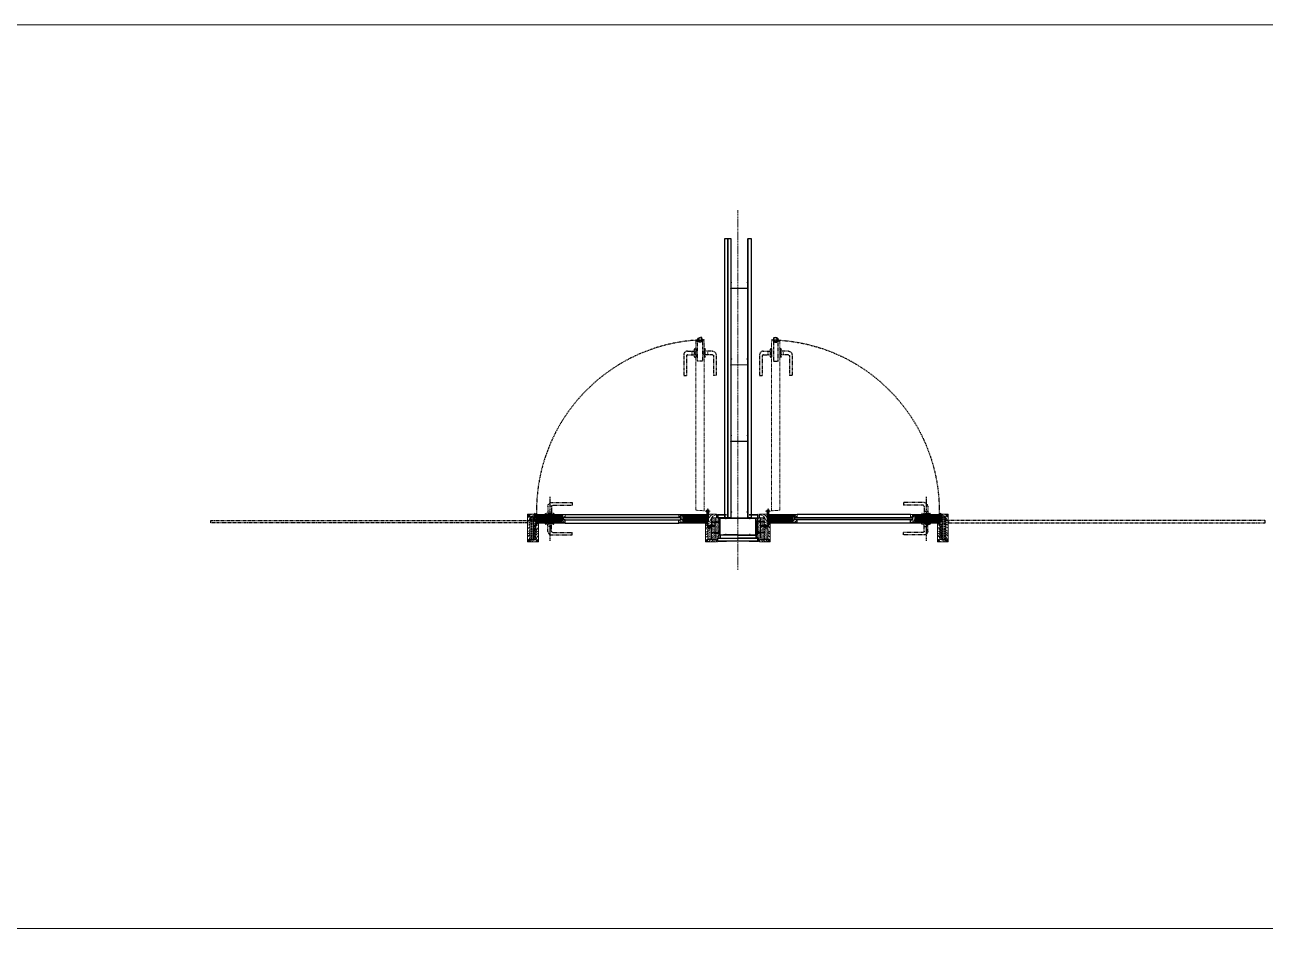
# Model space of a CAD drawing. Header units: inches. Extents: x -395 to 792, y -235 to 476.
# Drawn here: x -152.3 to 107.3, y 118.5 to 309.6 of the extents above; entities that cross this region are included whole.
import ezdxf

# ---------------------------------------------------------------- set-up
doc = ezdxf.new("R2010")
doc.units = ezdxf.units.IN
doc.header["$LTSCALE"] = 0.25
doc.header["$MEASUREMENT"] = 0
doc.set_wipeout_variables(frame=1)
for name, pattern in [('CENTER', [2, 1.25, -0.25, 0.25, -0.25]), ('HIDDEN', [0.375, 0.25, -0.125]), ('PHANTOM2', [1.25, 0.625, -0.125, 0.125, -0.125, 0.125, -0.125])]:
    doc.linetypes.add(name, pattern=pattern)
for name, color, linetype in [('Imp_Hdw', 9, 'Continuous'), ('IWC_02', 9, 'Continuous'), ('IWC_02_A', 8, 'Continuous'), ('IWC_04', 252, 'Continuous'), ('IWC_11', 150, 'PHANTOM2'), ('R-SWTS-DET1', 1, 'Continuous')]:
    doc.layers.add(name, color=color, linetype=linetype)
for name, color, linetype, lineweight in [('IWC_01', 4, 'Continuous', 15), ('IWC_03', 5, 'HIDDEN', 30), ('IWC_06', 1, 'Continuous', 15), ('IWC_07', 3, 'CENTER', 15), ('IWC_07_A', 62, 'CENTER', 5), ('IWC_08', 42, 'Continuous', 15), ('LYT-IWC_02', 9, 'Continuous', 9)]:
    doc.layers.add(name, color=color, linetype=linetype, lineweight=lineweight)
doc.layers.add('IWC_12', color=1, linetype='Continuous', lineweight=15, plot=False)
pattern_1 = [(63.435, (1.7933, 0.0867), (2, -1e-10), [0.46214, -1.77393]), (40.6013, (0.4776, 1.816), (2, 2e-09), [0.4158, -8.80374]), (40.6013, (1.4776, 3.816), (2, 2e-09), [0.4158, -8.80374]), (40.6013, (2.4776, 5.816), (2, -1e-09), [0.4158, -8.80374]), (63.435, (0.7786, -0.1928), (2, -1e-10), [0.4237, -1.81237]), (50.1944, (0.968, 0.1861), (2, 8e-11), [0.22405, -7.5862]), (50.1944, (1.968, 2.1861), (2, 8e-11), [0.22405, -7.5862]), (50.1944, (2.968, 4.1861), (2, 8e-11), [0.22405, -7.5862]), (21.8014, (1.1115, 0.35825), (2, -3e-09), [0.28687, -5.09829]), (33.69, (1.3779, 0.4648), (2, -1e-09), [0.25218, -3.35337]), (63.435, (1.5877, 0.6047), (2, -8e-10), [0.33553, -1.90054]), (45, (1.7377, 0.9048), (2, -1e-16), [0.27178, -5.38507]), (45, (2.7377, 2.9048), (2, -1e-16), [0.27178, -5.38507]), (21.8014, (1.9299, 1.097), (2, -3e-09), [0.21924, -5.16593]), (63.435, (0.1305, -0.239), (2, -8e-10), [0.71896, -1.51711]), (50.1944, (0.452, 0.404), (2, 8e-11), [0.45736, -7.3529]), (50.1944, (1.452, 2.404), (2, 8e-11), [0.45736, -7.3529]), (50.1944, (2.452, 4.404), (2, 8e-11), [0.45736, -7.3529]), (33.69, (0.7448, 0.7554), (2, -1e-09), [0.22406, -3.3815]), (15.9454, (0.9312, 0.87964), (2, -1e-07), [0.35625, -6.92386]), (33.69, (1.2738, 0.9775), (2, -1e-09), [0.4093, -3.19625]), (50.1944, (1.6143, 1.2045), (2, 8e-11), [0.51973, -7.2905]), (50.1944, (2.6143, 3.2045), (2, 8e-11), [0.51973, -7.2905]), (50.1944, (3.6143, 5.2045), (2, -3e-10), [0.51973, -7.2905]), (21.8014, (1.94704, 1.6038), (2, -3e-09), [0.57145, -4.81371]), (50.1944, (0, 0.5), (2, 8e-11), [0.5214, -7.28884]), (50.1944, (1, 2.5), (2, 8e-11), [0.5214, -7.28884]), (50.1944, (2, 4.5), (2, 8e-11), [0.5214, -7.28884]), (33.69, (0.3338, 0.9006), (2, -1e-09), [0.48381, -3.12174]), (26.565, (0.73635, 1.1689), (2, 1e-10), [0.7986, -8.14568]), (26.565, (1.73635, 3.1689), (2, 1e-10), [0.7986, -8.14568]), (40.6013, (1.4506, 1.5261), (2, 2e-09), [0.43193, -8.7876]), (40.6013, (2.4506, 3.5261), (2, 2e-09), [0.43193, -8.7876]), (40.6013, (3.4506, 5.5261), (2, 2e-09), [0.43193, -8.7876]), (33.69, (0.1335, 1.1784), (2, -1e-09), [0.27358, -3.33197]), (26.565, (0.3611, 1.3301), (2, 8e-10), [0.7158, -8.22846]), (26.565, (1.3611, 3.3301), (2, -8e-09), [0.7158, -8.22846]), (40.6013, (1.0013, 1.6503), (2, 2e-09), [0.17008, -9.04946]), (40.6013, (2.0013, 3.6503), (2, 2e-09), [0.17008, -9.04946]), (40.6013, (3.0013, 5.6503), (2, 2e-09), [0.17008, -9.04946])]
pattern_2 = [(153.435, (-0.0867, 1.7933), (1e-10, 2), [0.46214, -1.77393]), (130.6013, (-1.816, 0.4776), (-2e-09, 2), [0.4158, -8.80374]), (130.6013, (-3.816, 1.4776), (-2e-09, 2), [0.4158, -8.80374]), (130.6013, (-5.816, 2.4776), (1e-09, 2), [0.4158, -8.80374]), (153.435, (0.1928, 0.7786), (1e-10, 2), [0.4237, -1.81237]), (140.1944, (-0.1861, 0.968), (-8e-11, 2), [0.22405, -7.5862]), (140.1944, (-2.1861, 1.968), (-8e-11, 2), [0.22405, -7.5862]), (140.1944, (-4.1861, 2.968), (-8e-11, 2), [0.22405, -7.5862]), (111.8014, (-0.35825, 1.1115), (3e-09, 2), [0.28687, -5.09829]), (123.69, (-0.4648, 1.3779), (1e-09, 2), [0.25218, -3.35337]), (153.435, (-0.6047, 1.5877), (8e-10, 2), [0.33553, -1.90054]), (135, (-0.9048, 1.7377), (2e-16, 2), [0.27178, -5.38507]), (135, (-2.9048, 2.7377), (2e-16, 2), [0.27178, -5.38507]), (111.8014, (-1.097, 1.9299), (3e-09, 2), [0.21924, -5.16593]), (153.435, (0.239, 0.1305), (8e-10, 2), [0.71896, -1.51711]), (140.1944, (-0.404, 0.452), (-8e-11, 2), [0.45736, -7.3529]), (140.1944, (-2.404, 1.452), (-8e-11, 2), [0.45736, -7.3529]), (140.1944, (-4.404, 2.452), (-8e-11, 2), [0.45736, -7.3529]), (123.69, (-0.7554, 0.7448), (1e-09, 2), [0.22406, -3.3815]), (105.9454, (-0.87964, 0.9312), (1e-07, 2), [0.35625, -6.92386]), (123.69, (-0.9775, 1.2738), (1e-09, 2), [0.4093, -3.19625]), (140.1944, (-1.2045, 1.6143), (-8e-11, 2), [0.51973, -7.29052]), (140.1944, (-3.2045, 2.6143), (-8e-11, 2), [0.51973, -7.29052]), (140.1944, (-5.2045, 3.6143), (3e-10, 2), [0.51973, -7.29052]), (111.8014, (-1.6038, 1.94704), (3e-09, 2), [0.57145, -4.81371]), (140.1944, (-0.5, 3e-17), (-8e-11, 2), [0.5214, -7.28884]), (140.1944, (-2.5, 1), (-8e-11, 2), [0.5214, -7.28884]), (140.1944, (-4.5, 2), (-8e-11, 2), [0.5214, -7.28884]), (123.69, (-0.9006, 0.3338), (1e-09, 2), [0.48381, -3.12174]), (116.565, (-1.1689, 0.73635), (-1e-10, 2), [0.7986, -8.14568]), (116.565, (-3.1689, 1.73635), (-1e-10, 2), [0.7986, -8.14568]), (130.6013, (-1.5261, 1.4506), (-2e-09, 2), [0.43193, -8.7876]), (130.6013, (-3.5261, 2.4506), (-2e-09, 2), [0.43193, -8.78761]), (130.6013, (-5.5261, 3.4506), (-2e-09, 2), [0.43193, -8.78761]), (123.69, (-1.1784, 0.1335), (1e-09, 2), [0.27358, -3.33197]), (116.565, (-1.3301, 0.3611), (-8e-10, 2), [0.7158, -8.22846]), (116.565, (-3.3301, 1.3611), (8e-09, 2), [0.7158, -8.22846]), (130.6013, (-1.6503, 1.0013), (-2e-09, 2), [0.17008, -9.04946]), (130.6013, (-3.6503, 2.0013), (-2e-09, 2), [0.17008, -9.04946]), (130.6013, (-5.6503, 3.0013), (-2e-09, 2), [0.17008, -9.04946])]
pattern_3 = [(37.5, (467.93881, 0), (-0.006299336, 0.19268238), [0, -0.152, 0, -0.17, 0, -0.1625]), (7.5, (467.93881, 0), (0.17697767, 0.2822146), [0, -0.082, 0, -0.137, 0, -0.0525]), (327.5, (467.81581, 0), (0.31141419, 0.000565905), [0, -0.05, 0, -0.18, 0, -0.235]), (317.5, (467.8158, 0), (0.30061266, 0.08776756), [0, -0.025, 0, -0.118, 0, -0.135])]
pattern_4 = [(63.43495, (1.7933, -99.9133), (2, -1e-10), [0.462137, -1.773931]), (40.6013, (0.4776, -98.184), (2, 2e-09), [0.415807, -8.80374]), (40.6013, (1.4776, -96.184), (2, 2e-09), [0.415807, -8.80374]), (40.6013, (2.4776, -94.184), (2, -1e-09), [0.415807, -8.80374]), (63.43495, (0.7786, -100.1928), (2, -1e-10), [0.4237, -1.812367]), (50.1944, (0.968, -99.8139), (2, 8e-11), [0.22405, -7.5862]), (50.1944, (1.968, -97.8139), (2, 8e-11), [0.22405, -7.5862]), (50.1944, (2.968, -95.8139), (2, 8e-11), [0.22405, -7.5862]), (21.8014, (1.1115, -99.64175), (2, -3e-09), [0.286871, -5.098294]), (33.69007, (1.3779, -99.5352), (2, -1e-09), [0.252181, -3.35337]), (63.43495, (1.5877, -99.3953), (2, -8e-10), [0.335529, -1.90054]), (45, (1.7377, -99.0952), (2, -1e-16), [0.27178, -5.385072]), (45, (2.7377, -97.0952), (2, -1e-16), [0.27178, -5.385072]), (21.8014, (1.9299, -98.903), (2, -3e-09), [0.219237, -5.165928]), (63.43495, (0.1305, -100.239), (2, -8e-10), [0.71896, -1.517108]), (50.1944, (0.452, -99.596), (2, 8e-11), [0.457356, -7.352893]), (50.1944, (1.452, -97.596), (2, 8e-11), [0.457356, -7.352893]), (50.1944, (2.452, -95.596), (2, 8e-11), [0.457356, -7.352893]), (33.69007, (0.7448, -99.2446), (2, -1e-09), [0.224056, -3.381495]), (15.9454, (0.9312, -99.12036), (2, -1e-07), [0.356248, -6.923861]), (33.69007, (1.2738, -99.0225), (2, -1e-09), [0.409297, -3.196255]), (50.1944, (1.6143, -98.7955), (2, 8e-11), [0.519734, -7.290516]), (50.1944, (2.6143, -96.7955), (2, 8e-11), [0.519734, -7.290516]), (50.1944, (3.6143, -94.7955), (2, -3e-10), [0.519734, -7.290516]), (21.8014, (1.94704, -98.3962), (2, -3e-09), [0.57145, -4.813715]), (50.1944, (0, -99.5), (2, 8e-11), [0.521407, -7.288843]), (50.1944, (1, -97.5), (2, 8e-11), [0.521407, -7.288843]), (50.1944, (2, -95.5), (2, 8e-11), [0.521407, -7.288843]), (33.69007, (0.3338, -99.0994), (2, -1e-09), [0.483808, -3.121744]), (26.56505, (0.73635, -98.8311), (2, 1e-10), [0.798596, -8.145676]), (26.56505, (1.73635, -96.8311), (2, 1e-10), [0.798596, -8.145676]), (40.6013, (1.4506, -98.4739), (2, 2e-09), [0.43193, -8.787614]), (40.6013, (2.4506, -96.4739), (2, 2e-09), [0.43193, -8.787614]), (40.6013, (3.4506, -94.4739), (2, 2e-09), [0.43193, -8.787614]), (33.69007, (0.1335, -98.8216), (2, -1e-09), [0.27358, -3.331972]), (26.56505, (0.3611, -98.6699), (2, 8e-10), [0.715808, -8.228464]), (26.56505, (1.3611, -96.6699), (2, -8e-09), [0.715808, -8.228464]), (40.6013, (1.0013, -98.3497), (2, 2e-09), [0.17008, -9.04946]), (40.6013, (2.0013, -96.3497), (2, 2e-09), [0.17008, -9.04946]), (40.6013, (3.0013, -94.3497), (2, 2e-09), [0.17008, -9.04946])]

# ---------------------------------------------------------------- blocks, each defined once
blk = doc.blocks.new('*U44')
at = {"color": 0, "linetype": 'ByBlock'}
for p, q in [((0.17, 0.05), (1.29, 0.04)), ((0.17, -0.05), (1.29, -0.04))]:
    blk.add_line(p, q, dxfattribs=at)
for points in [[(0, 0), (0, 0.14, -0.414214), (0.01, 0.15), (0.02, 0.15, -0.414214), (0.03, 0.14), (0.03, 0)], [(0, 0), (0, -0.14, 0.414214), (0.01, -0.15), (0.02, -0.15, 0.414214), (0.03, -0.14), (0.03, 0)]]:
    blk.add_lwpolyline(points, format="xyb", dxfattribs=at)
for centre, start, end in [((0.18, 0.23), 216.2938, 269.344), ((0.18, -0.23), 90.656, 143.7062)]:
    blk.add_arc(centre, 0.18, start, end)
for centre, start, end in [((1.22, -0.85), 71.8558, 85.3332), ((1.22, 0.85), 274.6668, 288.1442)]:
    blk.add_arc(centre, 0.898, start, end, dxfattribs=at)
at = {"layer": 'IWC_03'}
for points in [[(0.75, 0.05), (0.78, 0.08), (0.83, -0.07), (1.35, -0.07), (1.4, 0.07), (1.46, -0.03), (1.5, 0)], [(0.83, 0.05), (0.83, 0.08), (1.35, 0.07), (1.36, 0.03)]]:
    blk.add_lwpolyline(points, dxfattribs=at)
blk = doc.blocks.new('IWC_DoorCore.Beveled-SP011')
at = {"layer": 'IWC_08'}
h = blk.add_hatch(dxfattribs=at)
h.set_pattern_fill('LUMBER', color=256, scale=0.5)
h.set_pattern_definition(pattern_1)
h.paths.add_polyline_path([(0, 1.69), (0.38, 1.69), (0.38, 0.06), (0.11, 0.06)])
h = blk.add_hatch(dxfattribs=at)
h.set_pattern_fill('PARTICAL-BOARD', color=256, angle=315, style=0)
h.set_pattern_definition([(0, (30.23961, 0), (0.21875, 0.125), [0.3125, -0.0625, 0, -0.0625])])
h.paths.add_polyline_path([(5.14, 1.69), (0.39, 1.69), (0.39, 0.06), (5.14, 0.06)])
h = blk.add_hatch(dxfattribs=at)
h.set_pattern_fill('LUMBER', color=256, scale=0.5, style=0)
h.set_pattern_definition(pattern_1)
h.paths.add_polyline_path([(5.14, 1.69), (5.14, 0.06), (6.01, 0.06), (6.01, 0.5), (5.51, 0.5), (5.51, 1.69)])
h = blk.add_hatch(dxfattribs=at)
h.set_pattern_fill('LUMBER', color=256, scale=0.5, angle=90, style=0)
h.set_pattern_definition(pattern_2)
h.paths.add_polyline_path([(5.57, 1.75), (6.01, 1.75), (6.01, 1.12), (5.51, 1.12), (5.51, 1.69), (5.57, 1.69)])
h = blk.add_hatch(dxfattribs=at)
h.set_pattern_fill('LUMBER', color=256, scale=0.5, angle=90, style=0)
h.set_pattern_definition(pattern_2)
h.paths.add_polyline_path([(30.19, 1.75), (29.75, 1.75), (29.75, 1.12), (30.25, 1.12), (30.25, 1.69), (30.19, 1.69)])
h = blk.add_hatch(dxfattribs=at)
h.set_pattern_fill('LUMBER', color=256, scale=0.5, style=0)
h.set_pattern_definition(pattern_1)
h.paths.add_polyline_path([(30.62, 1.69), (30.62, 0.06), (29.75, 0.06), (29.75, 0.63), (30.25, 0.63), (30.25, 1.69)])
h = blk.add_hatch(dxfattribs=at)
h.set_pattern_fill('PARTICAL-BOARD', color=256, angle=315, style=0)
h.set_pattern_definition([(0, (0, 0), (0.21875, 0.125), [0.3125, -0.0625, 0, -0.0625])])
h.paths.add_polyline_path([(35.37, 1.69), (30.62, 1.69), (30.62, 0.06), (35.37, 0.06)])
h = blk.add_hatch(dxfattribs=at)
h.set_pattern_fill('LUMBER', color=256, scale=0.5)
h.set_pattern_definition([(63.435, (1.5433, 0.0867), (2, -1e-10), [0.46214, -1.77393]), (40.6013, (0.2276, 1.816), (2, 2e-09), [0.4158, -8.80374]), (40.6013, (1.2276, 3.816), (2, 2e-09), [0.4158, -8.80374]), (40.6013, (2.2276, 5.816), (2, -1e-09), [0.4158, -8.80374]), (63.435, (0.5286, -0.1928), (2, -1e-10), [0.4237, -1.81237]), (50.1944, (0.718, 0.1861), (2, 8e-11), [0.22405, -7.5862]), (50.1944, (1.718, 2.1861), (2, 8e-11), [0.22405, -7.5862]), (50.1944, (2.718, 4.1861), (2, 8e-11), [0.22405, -7.5862]), (21.8014, (0.8615, 0.35825), (2, -3e-09), [0.28687, -5.09829]), (33.69, (1.1279, 0.4648), (2, -1e-09), [0.25218, -3.35337]), (63.435, (1.3377, 0.6047), (2, -8e-10), [0.33553, -1.90054]), (45, (1.4877, 0.9048), (2, -1e-16), [0.27178, -5.38507]), (45, (2.4877, 2.9048), (2, -1e-16), [0.27178, -5.38507]), (21.8014, (1.6799, 1.097), (2, -3e-09), [0.21924, -5.16593]), (63.435, (-0.1195, -0.239), (2, -8e-10), [0.71896, -1.51711]), (50.1944, (0.202, 0.404), (2, 8e-11), [0.45736, -7.3529]), (50.1944, (1.202, 2.404), (2, 8e-11), [0.45736, -7.3529]), (50.1944, (2.202, 4.404), (2, 8e-11), [0.45736, -7.3529]), (33.69, (0.4948, 0.7554), (2, -1e-09), [0.22406, -3.3815]), (15.9454, (0.6812, 0.87964), (2, -1e-07), [0.35625, -6.92386]), (33.69, (1.0238, 0.9775), (2, -1e-09), [0.4093, -3.19625]), (50.1944, (1.3643, 1.2045), (2, 8e-11), [0.51973, -7.29052]), (50.1944, (2.3643, 3.2045), (2, 8e-11), [0.51973, -7.29052]), (50.1944, (3.3643, 5.2045), (2, -3e-10), [0.51973, -7.29052]), (21.8014, (1.69704, 1.6038), (2, -3e-09), [0.57145, -4.81371]), (50.1944, (-0.25, 0.5), (2, 8e-11), [0.5214, -7.28884]), (50.1944, (0.75, 2.5), (2, 8e-11), [0.5214, -7.28884]), (50.1944, (1.75, 4.5), (2, 8e-11), [0.5214, -7.28884]), (33.69, (0.0838, 0.9006), (2, -1e-09), [0.48381, -3.12174]), (26.565, (0.48635, 1.1689), (2, 1e-10), [0.7986, -8.14568]), (26.565, (1.48635, 3.1689), (2, 1e-10), [0.7986, -8.14568]), (40.6013, (1.2006, 1.5261), (2, 2e-09), [0.43193, -8.78761]), (40.6013, (2.2006, 3.5261), (2, 2e-09), [0.43193, -8.78761]), (40.6013, (3.2006, 5.5261), (2, 2e-09), [0.43193, -8.78761]), (33.69, (-0.1165, 1.1784), (2, -1e-09), [0.27358, -3.33197]), (26.565, (0.1111, 1.3301), (2, 8e-10), [0.7158, -8.22846]), (26.565, (1.1111, 3.3301), (2, -8e-09), [0.7158, -8.22846]), (40.6013, (0.7513, 1.6503), (2, 2e-09), [0.17008, -9.04946]), (40.6013, (1.7513, 3.6503), (2, 2e-09), [0.17008, -9.04946]), (40.6013, (2.7513, 5.6503), (2, 2e-09), [0.17008, -9.04946])])
h.paths.add_polyline_path([(35.37, 1.69), (35.75, 1.69), (35.64, 0.06), (35.37, 0.06)])
at = {"layer": 'IWC_01', "color": 0, "linetype": 'ByBlock'}
for points in [[(6.01, 0), (6.01, 0.63), (5.51, 0.63), (5.51, 1.75), (0, 1.75), (0.11, 0)], [(30.25, 1.75), (35.75, 1.75), (35.64, 0), (29.75, 0), (29.75, 0.63), (30.25, 0.63)]]:
    blk.add_lwpolyline(points, close=True, dxfattribs=at)
at = {"layer": 'IWC_01'}
for points in [[(5.57, 1.75), (6.01, 1.75), (6.01, 1.12), (5.51, 1.12), (5.51, 1.69), (5.57, 1.69), (5.57, 1.75)], [(30.19, 1.75), (29.75, 1.75), (29.75, 1.12), (30.25, 1.12), (30.25, 1.69), (30.19, 1.69), (30.19, 1.75)]]:
    blk.add_lwpolyline(points, dxfattribs=at)
at = {"layer": 'IWC_02_A'}
for points in [[(0, 1.69), (5.51, 1.69)], [(0.11, 0.06), (6.01, 0.06)], [(0.38, 1.69), (0.38, 0.06)], [(6.01, 0.06), (0.38, 0.06), (0.38, 1.69), (5.51, 1.69)], [(5.14, 1.69), (5.14, 0.06), (6.01, 0.06), (6.01, 0.63), (5.51, 0.63), (5.51, 1.69), (5.14, 1.69)], [(29.75, 1.75), (6.01, 1.75)], [(29.75, 0), (6.01, 0)], [(30.25, 1.69), (35.37, 1.69), (35.37, 0.06), (29.75, 0.06)], [(30.62, 1.69), (30.62, 0.06), (29.75, 0.06), (29.75, 0.63), (30.25, 0.63), (30.25, 1.69), (30.62, 1.69)], [(29.75, 0.06), (35.64, 0.06)], [(30.25, 1.69), (35.75, 1.69)], [(30.62, 1.69), (30.62, 0.06)], [(35.37, 1.69), (35.37, 0.06)]]:
    blk.add_lwpolyline(points, dxfattribs=at)
for points in [[(0, 1.69), (0.38, 1.69), (0.38, 0.06), (0.11, 0.06)], [(30.12, 0.69), (5.64, 0.69), (5.57, 0.75), (5.57, 1), (5.64, 1.06), (30.12, 1.06), (30.19, 1), (30.19, 0.75)], [(35.37, 1.69), (30.62, 1.69), (30.62, 0.06), (35.37, 0.06)], [(35.37, 1.69), (35.75, 1.69), (35.64, 0.06), (35.37, 0.06)]]:
    blk.add_lwpolyline(points, close=True, dxfattribs=at)
at = {"layer": 'IWC_04'}
for points in [[(6.01, 1.12), (29.75, 1.12)], [(29.75, 0.63), (6.01, 0.63)]]:
    blk.add_lwpolyline(points, dxfattribs=at)
blk = doc.blocks.new('IWC_HAGER.BB1279_PL01')
at = {"layer": 'IWC_01', "color": 0, "linetype": 'ByBlock'}
for points in [[(-0.01, 0.45), (0.01, 0.4), (-0.09, -1.5), (-0.23, -1.49), (-0.12, 0.38), (-0.22, 0.64)], [(0.11, 0.44), (0.09, 0.4), (0.09, -1.51), (0.23, -1.51), (0.23, 0.37), (0.34, 0.62)]]:
    blk.add_lwpolyline(points, dxfattribs=at)
blk.add_circle((0.06, 0.74), 0.305, dxfattribs=at)
at = {"layer": 'IWC_03'}
for points in [[(-0.21, -1.2), (-0.08, -1.31)], [(-0.2, -1.04), (-0.06, -0.94)], [(-0.18, -0.57), (-0.05, -0.68)], [(-0.17, -0.41), (-0.03, -0.32)], [(0.23, -0.42), (0.09, -0.32)], [(0.23, -0.59), (0.09, -0.69)], [(0.23, -1.05), (0.09, -0.95)], [(0.23, -1.21), (0.09, -1.31)]]:
    blk.add_lwpolyline(points, dxfattribs=at)
at = {"layer": 'IWC_07'}
for points in [[(-0.27, -1.11), (-0.07, -1.13)], [(-0.23, -0.49), (-0.04, -0.5)], [(0.29, -0.51), (0.09, -0.51)], [(0.29, -1.13), (0.09, -1.13)]]:
    blk.add_lwpolyline(points, dxfattribs=at)
at = {"layer": 'IWC_07_A'}
for q in [(-0.55, 0.74), (0.06, 1.35), (0.67, 0.74), (0.06, 0.13)]:
    blk.add_line((0.06, 0.74), q, dxfattribs=at)
at = {"layer": 'IWC_12'}
for points in [[(0, 0), (-0.41, 0)], [(0, 0), (-0.11, -1.75)], [(0.09, 0), (0.09, -1.75), (0.09, -1.88), (-0.41, -1.88)], [(-0.11, -1.75), (-0.41, -1.75)]]:
    blk.add_lwpolyline(points, dxfattribs=at)
blk = doc.blocks.new('*U23')
at = {"layer": 'IWC_02', "color": 0, "linetype": 'ByBlock'}
blk.add_blockref('IWC_HAGER.BB1279_PL01', (0, 0), dxfattribs=at)
blk = doc.blocks.new('HD_A16B')
at = {"layer": 'IWC_02_A', "color": 0, "linetype": 'ByBlock'}
for p, q in [((-0.88, 0), (0.88, 0)), ((-0.88, -0.19), (-0.88, 0)), ((0.38, 0), (-0.38, 0)), ((0.88, -0.19), (0.88, 0)), ((0.81, -0.25), (-0.81, -0.25)), ((-0.38, -1.76), (-0.38, -0.25)), ((0.38, -0.75), (-0.38, -0.75)), ((0.38, -1.72), (0.38, -0.25)), ((0.38, -2.51), (4.73, -2.51)), ((0.62, -1.97), (4.73, -1.97)), ((4.73, -2.51), (4.73, -1.97))]:
    blk.add_line(p, q, dxfattribs=at)
for centre, radius, start, end in [((-0.81, -0.19), 0.0625, 180, 270), ((0.38, -1.76), 0.75, 180, 270), ((0.62, -1.72), 0.25, 180, 270), ((0.81, -0.19), 0.0625, 270, 0)]:
    blk.add_arc(centre, radius, start, end, dxfattribs=at)
blk = doc.blocks.new('*U27')
at = {"layer": 'Imp_Hdw', "color": 0, "linetype": 'ByBlock'}
for points in [[(-0.23, -0.5), (-4.42, -0.5), (-4.42, 0.5), (-0.29, 0.5)], [(-0.11, -0.63), (-0.19, 0.62)], [(0.3, -1.17), (0.42, -1.1)]]:
    blk.add_lwpolyline(points, dxfattribs=at)
for points in [[(0, -0.62), (-0.22, -0.64), (-0.3, 0.61), (-0.08, 0.62)], [(0.3, -0.62), (0.14, -0.62), (0.14, 0.62), (0.3, 0.62)], [(1.27, -0.47), (0.3, -0.47), (0.3, 0.47), (1.27, 0.47)]]:
    blk.add_lwpolyline(points, close=True, dxfattribs=at)
for centre, end in [((1.19, -0.62), 211.7368), ((1.34, -0.62), 207.7459)]:
    blk.add_arc(centre, 1.05, 180.4374, end, dxfattribs=at)
at = {"layer": 'IWC_03', "color": 0, "linetype": 'ByBlock'}
blk.add_lwpolyline([(-0.02, -0.38), (0.54, -0.38)], dxfattribs=at)
at = {"layer": 'IWC_03', "color": 0, "linetype": 'ByBlock', "lineweight": -2}
blk.add_arc((-0.19, -0.34), 0.729, 357.4564, 79.9059, dxfattribs=at)
at = {"layer": 'IWC_07'}
blk.add_line((-4.87, 0), (1.41, 0), dxfattribs=at)
at = {"layer": 'IWC_07', "lineweight": -2}
blk.add_lwpolyline([(-2.73, -4.62), (-2.73, 4.63)], dxfattribs=at)
at = {"layer": 'IWC_12', "lineweight": -2}
blk.add_circle((0, 0), 0.5, dxfattribs=at)
at = {"layer": 'IWC_02', "color": 0, "linetype": 'ByBlock', "rotation": 180}
blk.add_blockref('HD_A16B', (-2.73, 0.88), dxfattribs=at)
at = {"layer": 'IWC_02', "color": 0, "linetype": 'ByBlock', "xscale": -1}
blk.add_blockref('HD_A16B', (-2.73, -0.87), dxfattribs=at)
blk = doc.blocks.new('IWC_SPLINE JOINT1')
at = {"color": 0, "linetype": 'ByBlock'}
blk.add_wipeout([(-0.21875, 0.0625), (-0.21875, -0.0625), (0.21875, -0.0625), (0.21875, 0.0625)], dxfattribs=at).dxf.layer = 'IWC_01'
at = {"layer": 'IWC_02_A', "color": 0, "linetype": 'ByBlock'}
for p, q in [((-0.1875, 0.0625), (0.1875, -0.0625)), ((0.1875, 0.0625), (-0.1875, -0.0625))]:
    blk.add_line(p, q, dxfattribs=at)
for points in [[(-0.21875, -0.0625), (0.21875, -0.0625), (0.21875, 0.0625), (-0.21875, 0.0625)], [(-0.1875, -0.0625), (0.1875, -0.0625), (0.1875, 0.0625), (-0.1875, 0.0625)]]:
    blk.add_lwpolyline(points, close=True, dxfattribs=at)
blk = doc.blocks.new('*U67')
at = {"color": 0, "linetype": 'ByBlock'}
blk.add_wipeout([(-0.21875, 0.0625), (-0.21875, -0.0625), (0.21875, -0.0625), (0.21875, 0.0625)], dxfattribs=at).dxf.layer = 'IWC_01'
at = {"layer": 'IWC_02_A', "color": 0, "linetype": 'ByBlock'}
for p, q in [((-0.1875, 0.0625), (0.1875, -0.0625)), ((0.1875, 0.0625), (-0.1875, -0.0625))]:
    blk.add_line(p, q, dxfattribs=at)
for points in [[(-0.21875, -0.0625), (0.21875, -0.0625), (0.21875, 0.0625), (-0.21875, 0.0625)], [(-0.1875, -0.0625), (0.1875, -0.0625), (0.1875, 0.0625), (-0.1875, 0.0625)]]:
    blk.add_lwpolyline(points, close=True, dxfattribs=at)
blk = doc.blocks.new('*U33')
at = {"layer": 'IWC_02'}
blk.add_lwpolyline([(0, 0, 0.0234, 0.00781, 0), (0, -0.0625, 0.00781, 0.005, 0), (0, -1, 0, 0, 0)], format="xyseb", dxfattribs=at)
blk = doc.blocks.new('*U35')
at = {"layer": 'IWC_01', "color": 0, "linetype": 'ByBlock'}
blk.add_lwpolyline([(0.109375, 0), (35.640625, 0), (35.75, 1.75), (0, 1.75)], close=True, dxfattribs=at)
blk = doc.blocks.new('*U36')
at = {"layer": 'Imp_Hdw', "color": 0, "linetype": 'ByBlock'}
for points in [[(-0.23, -0.5), (-4.42, -0.5), (-4.42, 0.5), (-0.29, 0.5)], [(-0.11, -0.63), (-0.19, 0.62)]]:
    blk.add_lwpolyline(points, dxfattribs=at)
blk.add_lwpolyline([(0, -0.62), (-0.22, -0.64), (-0.3, 0.61), (-0.08, 0.62)], close=True, dxfattribs=at)
at = {"layer": 'IWC_03', "color": 0, "linetype": 'ByBlock'}
blk.add_lwpolyline([(-0.02, -0.38), (0.54, -0.38)], dxfattribs=at)
at = {"layer": 'IWC_03', "color": 0, "linetype": 'ByBlock', "lineweight": -2}
blk.add_arc((-0.19, -0.34), 0.729, 357.4564, 79.9059, dxfattribs=at)
at = {"layer": 'IWC_12', "lineweight": -2}
blk.add_circle((0, 0), 0.5, dxfattribs=at)
at = {"layer": 'IWC_02', "color": 0, "linetype": 'ByBlock', "rotation": 180}
blk.add_blockref('HD_A16B', (-2.73, 0.88), dxfattribs=at)
at = {"layer": 'IWC_02', "color": 0, "linetype": 'ByBlock', "xscale": -1}
blk.add_blockref('HD_A16B', (-2.73, -0.87), dxfattribs=at)
blk = doc.blocks.new('*U49')
at = {"layer": 'IWC_02'}
blk.add_lwpolyline([(0, 0, 0.0234, 0.00781, 0), (0, 0.0625, 0.00781, 0.005, 0), (0, 1, 0, 0, 0)], format="xyseb", dxfattribs=at)
blk = doc.blocks.new('*U50')
at = {"layer": 'IWC_02'}
blk.add_lwpolyline([(0, 0, 0.0234, 0.00781, 0), (0, 0.0625, 0.00781, 0.005, 0), (0, 1.25, 0, 0, 0)], format="xyseb", dxfattribs=at)
blk = doc.blocks.new('*U45')
at = {"layer": 'IWC_02'}
blk.add_lwpolyline([(0, 0, 0.0234, 0.00781, 0), (0, -0.0625, 0.00781, 0.005, 0), (0, -1, 0, 0, 0)], format="xyseb", dxfattribs=at)
blk = doc.blocks.new('*U69')
at = {"layer": 'IWC_02'}
blk.add_lwpolyline([(0, 0, 0.0234, 0.00781, 0), (0, 0.0625, 0.00781, 0.005, 0), (0, 1, 0, 0, 0)], format="xyseb", dxfattribs=at)
blk = doc.blocks.new('JH_HINGESIDE_SP01', base_point=(218.18, 201.43))
at = {"layer": 'IWC_01'}
blk.add_lwpolyline([(218.68, 201.93), (218.18, 201.43)], dxfattribs=at)
at = {"layer": 'IWC_02'}
blk.add_lwpolyline([(220.93, 206.34), (221.18, 202.89)], dxfattribs=at)
blk.add_lwpolyline([(221.18, 206.34), (220.93, 206.34), (220.93, 202.89), (221.18, 202.89)], close=True, dxfattribs=at)
at = {"layer": 'IWC_02', "extrusion": (0, 0, -1), "zscale": -0.9999999999999976, "rotation": 225}
blk.add_blockref('*U67', (-218.43, 201.68), dxfattribs=at)
at = {"layer": 'IWC_08'}
h = blk.add_hatch(dxfattribs=at)
h.set_pattern_fill('LUMBER', color=256, scale=0.5, style=0)
h.set_pattern_definition([(63.435, (229.7933, 100.0867), (2, -1e-10), [0.462137, -1.77393]), (40.6013, (228.4776, 101.816), (2, 2e-09), [0.41581, -8.80374]), (40.6013, (229.4776, 103.816), (2, 2e-09), [0.41581, -8.80374]), (40.6013, (230.4776, 105.816), (2, -1e-09), [0.41581, -8.80374]), (63.435, (228.7786, 99.8072), (2, -1e-10), [0.4237, -1.812367]), (50.1944, (228.968, 100.1861), (2, 8e-11), [0.22405, -7.5862]), (50.1944, (229.968, 102.1861), (2, 8e-11), [0.22405, -7.5862]), (50.1944, (230.968, 104.1861), (2, 8e-11), [0.22405, -7.5862]), (21.8014, (229.1115, 100.35825), (2, -3e-09), [0.28687, -5.098294]), (33.6901, (229.3779, 100.4648), (2, -1e-09), [0.25218, -3.35337]), (63.435, (229.5877, 100.6047), (2, -8e-10), [0.33553, -1.90054]), (45, (229.7377, 100.9048), (2, -1e-16), [0.27178, -5.38507]), (45, (230.7377, 102.9048), (2, -1e-16), [0.27178, -5.38507]), (21.8014, (229.9299, 101.097), (2, -3e-09), [0.219237, -5.165928]), (63.435, (228.1305, 99.761), (2, -8e-10), [0.71896, -1.517108]), (50.1944, (228.452, 100.404), (2, 8e-11), [0.45736, -7.35289]), (50.1944, (229.452, 102.404), (2, 8e-11), [0.45736, -7.35289]), (50.1944, (230.452, 104.404), (2, 8e-11), [0.45736, -7.35289]), (33.6901, (228.7448, 100.7554), (2, -1e-09), [0.224056, -3.381495]), (15.9454, (228.9312, 100.87964), (2, -1e-07), [0.35625, -6.92386]), (33.6901, (229.2738, 100.9775), (2, -1e-09), [0.409297, -3.196255]), (50.1944, (229.6143, 101.2045), (2, 8e-11), [0.51973, -7.29052]), (50.1944, (230.6143, 103.2045), (2, 8e-11), [0.51973, -7.29052]), (50.1944, (231.6143, 105.2045), (2, -3e-10), [0.51973, -7.29052]), (21.8014, (229.94704, 101.6038), (2, -3e-09), [0.57145, -4.813715]), (50.1944, (228, 100.5), (2, 8e-11), [0.52141, -7.28884]), (50.1944, (229, 102.5), (2, 8e-11), [0.52141, -7.28884]), (50.1944, (230, 104.5), (2, 8e-11), [0.52141, -7.28884]), (33.6901, (228.3338, 100.9006), (2, -1e-09), [0.483808, -3.121744]), (26.5651, (228.73635, 101.1689), (2, 1e-10), [0.798596, -8.145676]), (26.5651, (229.73635, 103.1689), (2, 1e-10), [0.798596, -8.145676]), (40.6013, (229.4506, 101.5261), (2, 2e-09), [0.43193, -8.78761]), (40.6013, (230.4506, 103.5261), (2, 2e-09), [0.43193, -8.78761]), (40.6013, (231.4506, 105.5261), (2, 2e-09), [0.43193, -8.78761]), (33.6901, (228.1335, 101.1784), (2, -1e-09), [0.27358, -3.331972]), (26.5651, (228.3611, 101.3301), (2, 8e-10), [0.71581, -8.228464]), (26.5651, (229.3611, 103.3301), (2, -8e-09), [0.71581, -8.228464]), (40.6013, (229.0013, 101.6503), (2, 2e-09), [0.17008, -9.04946]), (40.6013, (230.0013, 103.6503), (2, 2e-09), [0.17008, -9.04946]), (40.6013, (231.0013, 105.6503), (2, 2e-09), [0.17008, -9.04946])])
h.paths.add_polyline_path([(218.68, 205.24), (218.68, 201.93), (220.43, 201.93), (220.43, 201.43), (218.18, 201.43), (218.18, 205.24)])
at = {"layer": 'IWC_01'}
blk.add_lwpolyline([(218.68, 205.24), (218.68, 201.93), (220.43, 201.93), (220.43, 201.43), (218.18, 201.43), (218.18, 205.24)], close=True, dxfattribs=at)
blk.add_lwpolyline([(219.43, 201.99), (218.68, 201.99), (218.68, 204.49), (219.43, 204.49)], dxfattribs=at)
at = {"layer": 'IWC_02', "rotation": 90}
blk.add_blockref('*U69', (219.43, 202.62), dxfattribs=at)
at = {"layer": 'IWC_02', "extrusion": (0, 0, -1), "zscale": -1, "rotation": 270}
blk.add_blockref('*U67', (-219.06, 204.49), dxfattribs=at)
at = {"layer": 'IWC_08'}
h = blk.add_hatch(dxfattribs=at)
h.set_pattern_fill('LUMBER', color=256, scale=0.5, style=0)
h.set_pattern_definition([(63.43495, (469.7321, 0.0867), (2, -1e-10), [0.462137, -1.773931]), (40.6013, (468.4164, 1.816), (2, 2e-09), [0.415807, -8.803738]), (40.6013, (469.4164, 3.816), (2, 2e-09), [0.415807, -8.803738]), (40.6013, (470.4164, 5.816), (2, -1e-09), [0.415807, -8.803738]), (63.43495, (468.7174, -0.1928), (2, -1e-10), [0.423701, -1.812367]), (50.19443, (468.9069, 0.1861), (2, 8e-11), [0.22405, -7.5862]), (50.19443, (469.9069, 2.1861), (2, 8e-11), [0.22405, -7.5862]), (50.19443, (470.9069, 4.1861), (2, 8e-11), [0.22405, -7.5862]), (21.8014, (469.0503, 0.35825), (2, -3e-09), [0.286871, -5.098294]), (33.69007, (469.3167, 0.4648), (2, -1e-09), [0.252181, -3.35337]), (63.43495, (469.5265, 0.6047), (2, -8e-10), [0.335529, -1.900539]), (45, (469.6765, 0.9048), (2, -1e-16), [0.271782, -5.385072]), (45, (470.6765, 2.9048), (2, -1e-16), [0.271782, -5.385072]), (21.8014, (469.8687, 1.097), (2, -3e-09), [0.219237, -5.165928]), (63.43495, (468.0693, -0.239), (2, -8e-10), [0.71896, -1.517108]), (50.19443, (468.3908, 0.404), (2, 8e-11), [0.457356, -7.352893]), (50.19443, (469.3908, 2.404), (2, 8e-11), [0.457356, -7.352893]), (50.19443, (470.3908, 4.404), (2, 8e-11), [0.457356, -7.352893]), (33.69007, (468.6836, 0.7554), (2, -1e-09), [0.224056, -3.381495]), (15.9454, (468.87003, 0.87964), (2, -1e-07), [0.356248, -6.923861]), (33.69007, (469.2126, 0.9775), (2, -1e-09), [0.409297, -3.196255]), (50.19443, (469.5531, 1.2045), (2, 8e-11), [0.519734, -7.290516]), (50.19443, (470.5531, 3.2045), (2, 8e-11), [0.519734, -7.290516]), (50.19443, (471.5531, 5.2045), (2, -3e-10), [0.519734, -7.290516]), (21.8014, (469.88586, 1.6038), (2, -3e-09), [0.57145, -4.813715]), (50.19443, (467.9388, 0.5), (2, 8e-11), [0.521407, -7.288843]), (50.19443, (468.9388, 2.5), (2, 8e-11), [0.521407, -7.288843]), (50.19443, (469.9388, 4.5), (2, 8e-11), [0.521407, -7.288843]), (33.69007, (468.2726, 0.9006), (2, -1e-09), [0.483808, -3.121744]), (26.56505, (468.6752, 1.1689), (2, 1e-10), [0.798596, -8.145676]), (26.56505, (469.6752, 3.1689), (2, 1e-10), [0.798596, -8.145676]), (40.6013, (469.3894, 1.5261), (2, 2e-09), [0.43193, -8.787614]), (40.6013, (470.3894, 3.5261), (2, 2e-09), [0.43193, -8.787614]), (40.6013, (471.3894, 5.5261), (2, 2e-09), [0.43193, -8.787614]), (33.69007, (468.0723, 1.1784), (2, -1e-09), [0.273579, -3.331972]), (26.56505, (468.2999, 1.3301), (2, 8e-10), [0.715808, -8.228464]), (26.56505, (469.2999, 3.3301), (2, -8e-09), [0.715808, -8.228464]), (40.6013, (468.9402, 1.6503), (2, 2e-09), [0.170082, -9.049462]), (40.6013, (469.9402, 3.6503), (2, 2e-09), [0.170082, -9.049462]), (40.6013, (470.9402, 5.6503), (2, 2e-09), [0.170082, -9.049462])])
h.paths.add_polyline_path([(219.43, 206.43), (220.43, 206.43), (220.43, 207.18), (218.68, 207.18), (218.68, 204.49), (219.43, 204.49)])
h = blk.add_hatch(dxfattribs=at)
h.set_pattern_fill('MDF', color=256, scale=0.1, style=0)
h.set_pattern_definition(pattern_3)
h.paths.add_polyline_path([(220.18, 206.43), (219.43, 206.43), (219.43, 202.18), (220.18, 202.18)])
h = blk.add_hatch(dxfattribs=at)
h.set_pattern_fill('MDF', color=256, scale=0.1, style=0)
h.set_pattern_definition(pattern_3)
h.paths.add_polyline_path([(220.93, 202.18), (220.18, 202.18), (220.18, 206.43), (220.93, 206.43)])
h = blk.add_hatch(dxfattribs=at)
h.set_pattern_fill('MDF', color=256, scale=0.1, style=0)
h.set_pattern_definition(pattern_3)
h.paths.add_polyline_path([(218.68, 204.49), (219.43, 204.49), (219.43, 201.99), (218.68, 201.99)])
at = {"layer": 'IWC_01'}
for points in [[(218.68, 205.24), (218.18, 205.24), (218.18, 201.43)], [(220.43, 206.43), (219.43, 206.43), (219.43, 204.49), (218.68, 204.49), (218.68, 207.18), (220.43, 207.18), (220.43, 206.43), (220.18, 206.43)]]:
    blk.add_lwpolyline(points, dxfattribs=at)
for points in [[(220.18, 206.43), (219.43, 206.43), (219.43, 202.18), (220.18, 202.18)], [(220.93, 202.18), (220.18, 202.18), (220.18, 206.43), (220.93, 206.43)], [(218.68, 204.49), (219.43, 204.49), (219.43, 201.99), (218.68, 201.99)]]:
    blk.add_lwpolyline(points, close=True, dxfattribs=at)
at = {"layer": 'IWC_02', "rotation": 90}
for name, p in [('*U45', (218.18, 204.9)), ('*U69', (219.43, 203.93))]:
    blk.add_blockref(name, p, dxfattribs=at)
at = {"layer": 'IWC_02_A'}
blk.add_blockref('*U44', (218.68, 204.76), dxfattribs=at)
blk = doc.blocks.new('IWC_PEMKO.P50_SV01')
at = {"layer": 'IWC_12', "flags": 128}
blk.add_lwpolyline([(0, 0), (-0.38, 0), (-0.38, -0.12), (0, -0.12)], dxfattribs=at)
at = {"layer": 'IWC_12', "lineweight": -2}
blk.add_circle((0, 0), 0.0312, dxfattribs=at)
at = {"layer": 'R-SWTS-DET1', "color": 0, "linetype": 'ByBlock'}
blk.add_lwpolyline([(-0.08, -0.13, -0.162156), (-0.12, -0.06), (-0.03, -0.06, 0.175157), (0.03, -0.15, 1), (0.05, -0.13, -0.162156), (0, -0.06), (0.16, -0.06, 4.251318), (0.03, 0), (-0.25, 0, 0.414214), (-0.28, -0.03, 0.227203), (-0.22, -0.15, 1), (-0.2, -0.13, -0.162156), (-0.25, -0.06), (-0.15, -0.06, 0.175157), (-0.1, -0.15, 1)], format="xyb", close=True, dxfattribs=at)
blk.add_circle((0.16, 0.09), 0.136, dxfattribs=at)
blk = doc.blocks.new('Jamb.REV 2_SP01')
at = {"layer": 'IWC_08'}
h = blk.add_hatch(dxfattribs=at)
h.set_pattern_fill('LUMBER', color=256, scale=0.5, style=0)
h.set_pattern_definition(pattern_4)
h.paths.add_polyline_path([(-45.32, 104.74), (-45.32, 107.18), (-47.07, 107.18), (-47.07, 105.86), (-46.57, 105.86), (-46.57, 106.68), (-45.82, 106.68), (-45.82, 104.74)])
at = {"layer": 'IWC_01'}
for points in [[(-47.07, 107.18), (-45.32, 107.18), (-45.32, 104.74)], [(-47.07, 107.18), (-46.57, 106.68)], [(-44.82, 105.24), (-44.82, 101.43), (-47.07, 101.43), (-47.07, 105.86)], [(-46.57, 101.93), (-47.07, 101.43)], [(-45.32, 101.93), (-44.82, 101.43)]]:
    blk.add_lwpolyline(points, dxfattribs=at)
blk.add_lwpolyline([(-45.32, 104.74), (-45.32, 107.18), (-47.07, 107.18), (-47.07, 105.86), (-46.57, 105.86), (-46.57, 106.68), (-45.82, 106.68), (-45.82, 104.74)], close=True, dxfattribs=at)
at = {"layer": 'IWC_03'}
blk.add_arc((-9.38, 107.86), 35.82, 91.1915, 181.1915, dxfattribs=at)
at = {"layer": 'IWC_01', "lineweight": -2, "extrusion": (0, 0, -1), "zscale": -1}
blk.add_blockref('IWC_DoorCore.Beveled-SP011', (9.44, 105.36), dxfattribs=at)
at = {"layer": 'IWC_02'}
blk.add_blockref('*U23', (-9.44, 107.11), dxfattribs=at)
at = {"layer": 'IWC_02', "extrusion": (0, 0, -1), "zscale": -1, "rotation": 270}
for name, p in [('*U33', (47.07, 105.45)), ('*U49', (45.32, 105.09)), ('*U50', (44.82, 104))]:
    blk.add_blockref(name, p, dxfattribs=at)
at = {"layer": 'IWC_02', "xscale": -1, "rotation": 270}
blk.add_blockref('IWC_PEMKO.P50_SV01', (-45.19, 105.24), dxfattribs=at)
at = {"layer": 'IWC_02_A'}
for p in [(-8.57, 105.57), (-8.57, 103.33)]:
    blk.add_blockref('*U44', p, dxfattribs=at)
at = {"layer": 'IWC_03', "lineweight": -2, "rotation": 180}
blk.add_blockref('*U27', (-45.17, 106.24), dxfattribs=at)
at = {"layer": 'IWC_11', "lineweight": -2, "rotation": 90}
blk.add_blockref('*U36', (-11, 143.66), dxfattribs=at)
at = {"layer": 'IWC_11', "lineweight": -2, "extrusion": (0, 0, -1), "zscale": -1, "rotation": 90}
blk.add_blockref('*U35', (11.87, 107.92), dxfattribs=at)
at = {"layer": 'IWC_01'}
blk.add_blockref('JH_HINGESIDE_SP01', (-9.82, 101.43), dxfattribs=at)
at = {"layer": 'IWC_02', "extrusion": (0, 0, -1), "zscale": -0.9999999999999976, "rotation": 134.9999999999992}
for name, p in [('*U67', (46.82, 106.93)), ('IWC_SPLINE JOINT1', (45.07, 101.68))]:
    blk.add_blockref(name, p, dxfattribs=at)
at = {"layer": 'IWC_02', "rotation": 134.9999999999992}
blk.add_blockref('*U67', (-46.82, 101.68), dxfattribs=at)
at = {"layer": 'IWC_08'}
h = blk.add_hatch(dxfattribs=at)
h.set_pattern_fill('MDF', color=256, scale=0.0625, style=0)
h.set_pattern_definition([(37.5, (0, 0), (-0.003937085, 0.120426486), [0, -0.095, 0, -0.10625, 0, -0.1015625]), (7.5, (0, 0), (0.11061104, 0.17638413), [0, -0.05125, 0, -0.085625, 0, -0.0328125]), (327.5, (-0.07688, 0), (0.19463387, 0.00035369), [0, -0.03125, 0, -0.1125, 0, -0.146875]), (317.5, (-0.07688, 0), (0.18788291, 0.05485472), [0, -0.015625, 0, -0.07375, 0, -0.084375])])
h.paths.add_polyline_path([(-45.82, 104.68), (-45.32, 104.68), (-45.32, 101.93), (-45.82, 101.93)])
at = {"layer": 'IWC_01'}
blk.add_lwpolyline([(-45.32, 107.18), (-45.82, 106.68)], dxfattribs=at)
blk.add_lwpolyline([(-45.82, 104.68), (-45.32, 104.68), (-45.32, 101.93), (-45.82, 101.93)], close=True, dxfattribs=at)
at = {"layer": 'IWC_02', "rotation": 90}
blk.add_blockref('IWC_PEMKO.P50_SV01', (-9.44, 105.24), dxfattribs=at)
at = {"layer": 'IWC_02', "extrusion": (0, 0, -1), "xscale": -0.9999999999999977, "zscale": -0.9999999999999977, "rotation": 225.0000000000008}
blk.add_blockref('*U67', (45.57, 106.93), dxfattribs=at)
at = {"layer": 'IWC_08'}
h = blk.add_hatch(dxfattribs=at)
h.set_pattern_fill('LSL', color=256, angle=90, style=0)
h.set_pattern_definition([(90, (0, 0), (-0.25, 2e-17), [0.25, -0.25]), (135, (0, 0.25), (-0.25, 3e-17), [0.0625, -0.2285534, 0.0625, -0.3535534])])
h.paths.add_polyline_path([(-46.57, 106.68), (-45.82, 106.68), (-45.82, 101.93), (-46.57, 101.93)])
h = blk.add_hatch(dxfattribs=at)
h.set_pattern_fill('LUMBER', color=256, scale=0.5, style=0)
h.set_pattern_definition(pattern_4)
h.paths.add_polyline_path([(-44.82, 105.24), (-44.82, 101.43), (-47.07, 101.43), (-47.07, 105.86), (-46.57, 105.86), (-46.57, 101.93), (-45.32, 101.93), (-45.32, 105.24)])
at = {"layer": 'IWC_01'}
for points in [[(-46.57, 106.68), (-45.82, 106.68), (-45.82, 101.93), (-46.57, 101.93)], [(-44.82, 105.24), (-44.82, 101.43), (-47.07, 101.43), (-47.07, 105.86), (-46.57, 105.86), (-46.57, 101.93), (-45.32, 101.93), (-45.32, 105.24)]]:
    blk.add_lwpolyline(points, close=True, dxfattribs=at)
at = {"layer": 'IWC_02', "extrusion": (0, 0, -1), "xscale": -1, "zscale": -1, "rotation": 270}
blk.add_blockref('*U33', (47.07, 106.28), dxfattribs=at)
blk = doc.blocks.new('*U8')
at = {"layer": 'IWC_12'}
for p in [(-0.625, 0), (0, 0), (3.625, 0), (4.25, 0)]:
    blk.add_point(p, dxfattribs=at)
at = {"layer": 'LYT-IWC_02'}
blk.add_lwpolyline([(3.5625, 1.2215, 0.4142135624), (3.534, 1.25), (3.359375, 1.25), (3.359375, 1.2215), (3.534, 1.2215), (3.534, 0.0285), (0.091, 0.0285), (0.091, 1.2215), (0.265625, 1.2215), (0.265625, 1.25), (0.091, 1.25, 0.4142135624), (0.0625, 1.2215), (0.0625, 0.0285, 0.4142135624), (0.091, 0), (3.534, 0, 0.4142135624), (3.5625, 0.0285)], format="xyb", close=True, dxfattribs=at)
blk = doc.blocks.new('*U37')
at = {"layer": 'IWC_12'}
for p in [(0, 48), (3.625, 48), (0, 32), (3.625, 32), (0, 16), (3.625, 16), (-0.625, 0), (0, 0), (3.625, 0), (4.25, 0)]:
    blk.add_point(p, dxfattribs=at)
at = {"layer": 'LYT-IWC_02'}
for points in [[(3.5625, 49.2215, 0.4142135624), (3.534, 49.25), (3.359375, 49.25), (3.359375, 49.2215), (3.534, 49.2215), (3.534, 48.0285), (0.091, 48.0285), (0.091, 49.2215), (0.265625, 49.2215), (0.265625, 49.25), (0.091, 49.25, 0.4142135624), (0.0625, 49.2215), (0.0625, 48.0285, 0.4142135624), (0.091, 48), (3.534, 48, 0.4142135624), (3.5625, 48.0285)], [(3.5625, 33.2215, 0.4142135624), (3.534, 33.25), (3.359375, 33.25), (3.359375, 33.2215), (3.534, 33.2215), (3.534, 32.0285), (0.091, 32.0285), (0.091, 33.2215), (0.265625, 33.2215), (0.265625, 33.25), (0.091, 33.25, 0.4142135624), (0.0625, 33.2215), (0.0625, 32.0285, 0.4142135624), (0.091, 32), (3.534, 32, 0.4142135624), (3.5625, 32.0285)], [(3.5625, 17.2215, 0.4142135624), (3.534, 17.25), (3.359375, 17.25), (3.359375, 17.2215), (3.534, 17.2215), (3.534, 16.0285), (0.091, 16.0285), (0.091, 17.2215), (0.265625, 17.2215), (0.265625, 17.25), (0.091, 17.25, 0.4142135624), (0.0625, 17.2215), (0.0625, 16.0285, 0.4142135624), (0.091, 16), (3.534, 16, 0.4142135624), (3.5625, 16.0285)], [(3.5625, 1.2215, 0.4142135624), (3.534, 1.25), (3.359375, 1.25), (3.359375, 1.2215), (3.534, 1.2215), (3.534, 0.0285), (0.091, 0.0285), (0.091, 1.2215), (0.265625, 1.2215), (0.265625, 1.25), (0.091, 1.25, 0.4142135624), (0.0625, 1.2215), (0.0625, 0.0285, 0.4142135624), (0.091, 0), (3.534, 0, 0.4142135624), (3.5625, 0.0285)]]:
    blk.add_lwpolyline(points, format="xyb", close=True, dxfattribs=at)
blk = doc.blocks.new('IWC_Bead.L')
at = {"layer": 'IWC_02'}
for p, q in [((0, 0.03125), (-0.828125, 0.015625)), ((-0.828125, 0.015625), (-0.828125, 0)), ((-0.828125, 0), (0, 0)), ((0, 0.0425), (0, 0.03125)), ((0, 0), (0, -0.625)), ((0.026875, 0.0625), (0.02, 0.0625)), ((0.046875, -0.625), (0.046875, 0.0425)), ((0.046875, -0.53125), (0.046875, -0.53125))]:
    blk.add_line(p, q, dxfattribs=at)
for points in [[(0.02, 0.0625), (-1.828125, 0)], [(-1.828125, 0), (-0.828125, 0)], [(0, -0.625), (0.046875, -0.625)]]:
    blk.add_lwpolyline(points, dxfattribs=at)
at = {"layer": 'IWC_02', "color": 252}
blk.add_circle((0.046875, 0), 0.033002, dxfattribs=at)
at = {"layer": 'IWC_02'}
for centre, start, end in [((0.02, 0.0425), 90, 180), ((0.026875, 0.0425), 360, 90)]:
    blk.add_arc(centre, 0.02, start, end, dxfattribs=at)
blk = doc.blocks.new('*U15')
at = {"layer": 'LYT-IWC_02'}
blk.add_blockref('IWC_Bead.L', (0, 0), dxfattribs=at)
blk = doc.blocks.new('Wall.A_SP01')
at = {"layer": 'IWC_02'}
for points in [[(-2.125, 63.3125), (-2.125, 4.875), (-2.75, 4.875), (-2.75, 63.3125)], [(-1.5, 63.3125), (-1.5, 4.875), (-2.125, 4.875), (-2.125, 63.3125)], [(2.75, 63.3125), (2.75, 4.875), (2.125, 4.875), (2.125, 63.3125)], [(-4.203125, 5.5), (-2.75, 5.5), (-2.75, 4.875), (-4.203125, 4.875)], [(4.203125, 5.5), (2.75, 5.5), (2.75, 4.875), (4.203125, 4.875)], [(-4.203125, 0.625), (4.203125, 0.625), (4.203125, 0), (-4.203125, 0)]]:
    blk.add_lwpolyline(points, close=True, dxfattribs=at)
for points in [[(0, 1.25), (-3.703125, 1.25), (-3.703125, 0.625), (0, 0.625)], [(0, 1.25), (3.75, 1.25), (3.75, 0.625), (0, 0.625)]]:
    blk.add_lwpolyline(points, dxfattribs=at)
at = {"layer": 'IWC_02_A'}
for points in [[(-1.4375, 6.0965), (-1.4375, 63.3125)], [(2.0625, 6.0965), (2.0625, 63.3125)], [(-2.981625, 4.8125), (3.0285, 4.8125)], [(0, 1.3125), (-2.981625, 1.3125)], [(0, 1.3125), (3.0285, 1.3125)]]:
    blk.add_lwpolyline(points, dxfattribs=at)
at = {"layer": 'IWC_07'}
blk.add_lwpolyline([(0, -6), (0, 69.3125)], dxfattribs=at)
at = {"layer": 'IWC_02', "xscale": -1}
blk.add_blockref('*U15', (-4.203125, 5.5), dxfattribs=at)
at = {"layer": 'IWC_02'}
blk.add_blockref('*U15', (4.203125, 5.5), dxfattribs=at)
at = {"layer": 'IWC_02', "rotation": 180}
blk.add_blockref('*U15', (-4.203125, 0), dxfattribs=at)
at = {"layer": 'IWC_02', "xscale": -1, "rotation": 180}
blk.add_blockref('*U15', (4.203125, 0), dxfattribs=at)
at = {"layer": 'IWC_06', "xscale": -1}
blk.add_blockref('*U37', (2.125, 4.875), dxfattribs=at)
at = {"layer": 'IWC_06', "xscale": -1, "rotation": 270}
blk.add_blockref('*U8', (-3.75, 1.25), dxfattribs=at)
at = {"layer": 'IWC_06', "rotation": 90}
blk.add_blockref('*U8', (3.75, 1.25), dxfattribs=at)
blk = doc.blocks.new('GLASS_SP01')
at = {"layer": 'IWC_11'}
blk.add_lwpolyline([(0.125, 3.9375), (66.25, 3.9375), (66.3125, 4), (66.3125, 4.375), (66.25, 4.4375), (0.125, 4.4375), (0.0625, 4.375), (0.0625, 4)], close=True, dxfattribs=at)

msp = doc.modelspace()

# ---------------------------------------------------------------- linework, layer by layer
at = {"layer": 'IWC_06'}
msp.add_lwpolyline([(-156.41011, 120.56031), (317.67132, 120.56031), (317.67132, -84.84947), (-156.41011, -84.84947)], close=True, dxfattribs=at)

# ---------------------------------------------------------------- block references
at = {"layer": 'IWC_04'}
msp.add_blockref('Jamb.REV 2_SP01', (0, 100), dxfattribs=at)

# ---------------------------------------------------------------- next in the draw order: linework, layer by layer
at = {"layer": 'IWC_11'}
msp.add_lwpolyline([(-47.19045, 205.36483), (-113.31545, 205.36483), (-113.37795, 205.42733), (-113.37795, 205.80233), (-113.31545, 205.86483), (-47.19045, 205.86483), (-47.12795, 205.80233), (-47.12795, 205.42733)], close=True, dxfattribs=at)

# ---------------------------------------------------------------- next in the draw order: block references
at = {"layer": 'IWC_02_A'}
msp.add_blockref('Wall.A_SP01', (-3.06545, 201.55233), dxfattribs=at)

# ---------------------------------------------------------------- next in the draw order: block references
at = {"layer": 'IWC_04', "xscale": -1}
msp.add_blockref('Jamb.REV 2_SP01', (-6.13091, 100), dxfattribs=at)

# ---------------------------------------------------------------- next in the draw order: linework, layer by layer
at = {"layer": 'IWC_06'}
msp.add_lwpolyline([(-156.41011, 309.58113), (317.67132, 309.58113), (317.67132, 120.56031), (-156.41011, 120.56031)], close=True, dxfattribs=at)

# ---------------------------------------------------------------- next in the draw order: block references
at = {"layer": 'IWC_04'}
msp.add_blockref('GLASS_SP01', (40.93455, 201.42733), dxfattribs=at)

doc.saveas('drawing.dxf')
